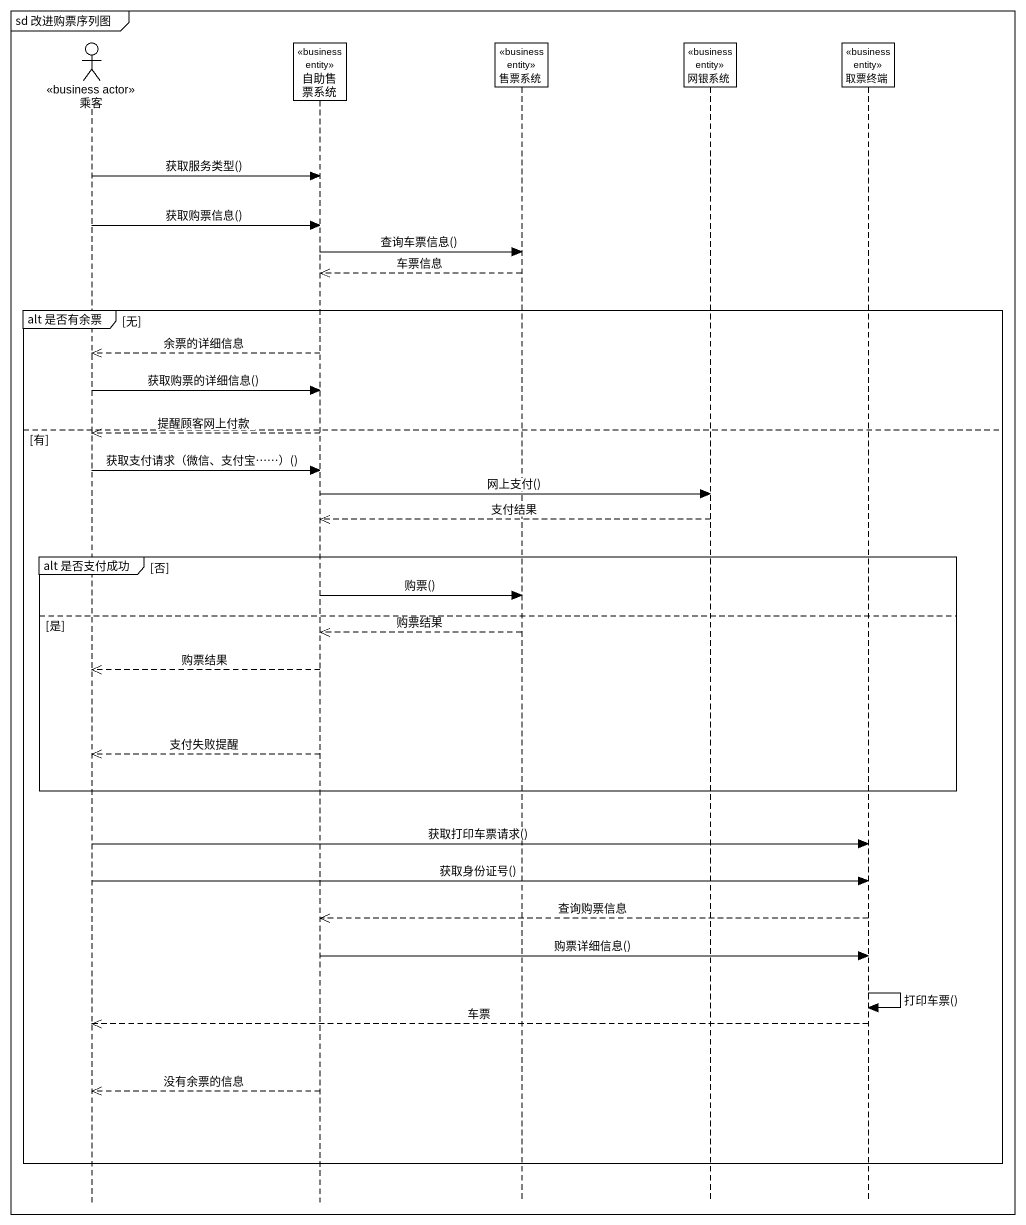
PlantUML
@startuml
mainframe sd 改进购票序列图
hide footbox
actor 乘客 <<business actor>>
participant 自助售票系统 <<business entity>>
participant 售票系统 <<business entity>>
participant 网银系统 <<business entity>>
participant 取票终端 <<business entity>>

乘客 -> 自助售票系统 : 获取服务类型()
乘客 -> 自助售票系统 : 获取购票信息()
自助售票系统 -> 售票系统 : 查询车票信息()
售票系统 -->> 自助售票系统 : 车票信息
group alt 是否有余票 [无]
  自助售票系统 -->> 乘客 : 余票的详细信息
  乘客 -> 自助售票系统 : 获取购票的详细信息()
else 有
  自助售票系统 -->> 乘客 : 提醒顾客网上付款
  乘客 -> 自助售票系统 : 获取支付请求（微信、支付宝……）()
  自助售票系统 -> 网银系统 : 网上支付()
  网银系统 -->> 自助售票系统 : 支付结果
  group alt 是否支付成功 [否]
    自助售票系统 -> 售票系统 : 购票()
  else 是
    售票系统 -->> 自助售票系统 : 购票结果
    自助售票系统 -->> 乘客 : 购票结果
    自助售票系统 -->> 乘客 : 支付失败提醒
  end
  乘客 -> 取票终端 : 获取打印车票请求()
  乘客 -> 取票终端 : 获取身份证号()
  取票终端 -->> 自助售票系统 : 查询购票信息
  自助售票系统 -> 取票终端 : 购票详细信息()
  取票终端 -> 取票终端 : 打印车票()
  取票终端 -->> 乘客 : 车票
  自助售票系统 -->> 乘客 : 没有余票的信息
end
@enduml
